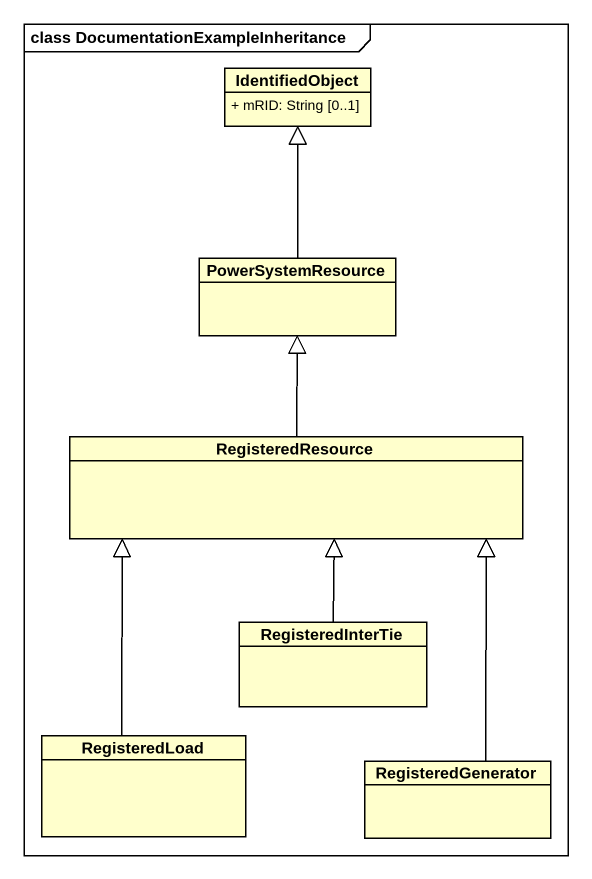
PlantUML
@startuml
mainframe class DocumentationExampleInheritance
hide circle
hide empty members
skinparam classAttributeIconSize 0
class IdentifiedObject {
  + mRID: String [0..1]
}
class PowerSystemResource
class RegisteredResource
class RegisteredInterTie
class RegisteredLoad
class RegisteredGenerator
PowerSystemResource -up-|> IdentifiedObject
RegisteredResource -up-|> PowerSystemResource
RegisteredInterTie -up-|> RegisteredResource
RegisteredLoad -up-|> RegisteredResource
RegisteredGenerator -up-|> RegisteredResource
@enduml
